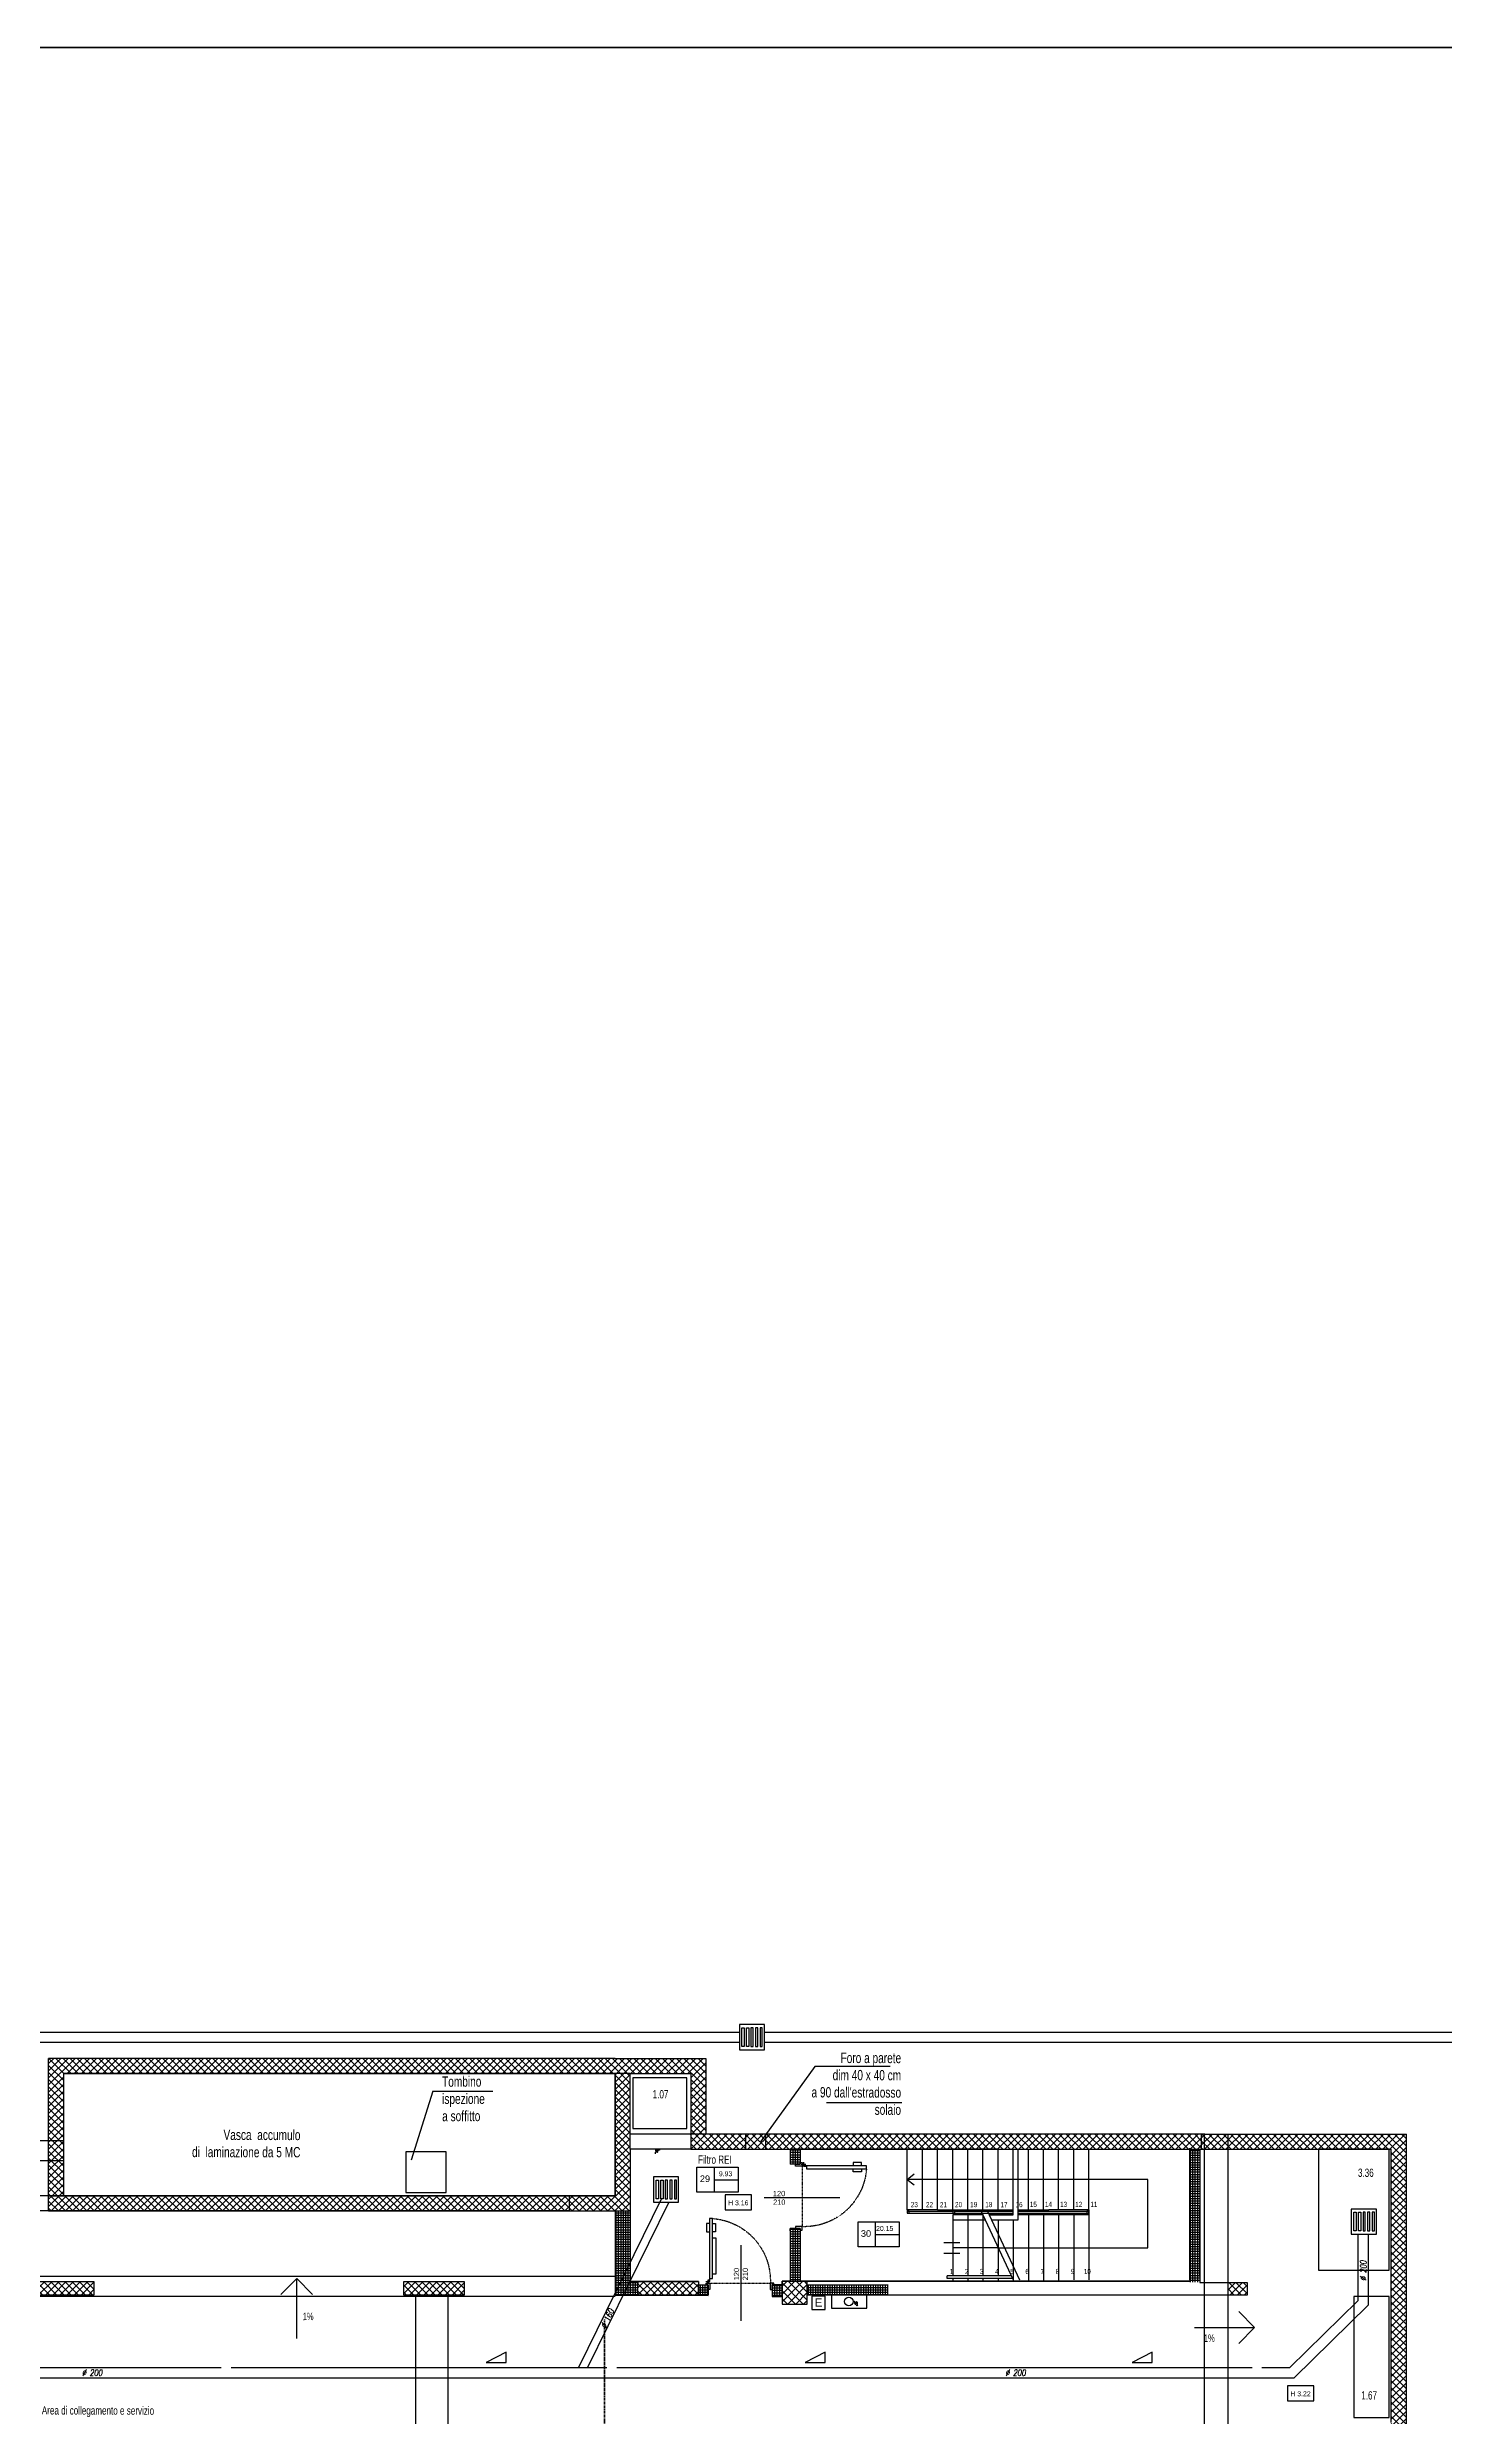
# Model space of a CAD drawing. Header units: millimetres. Extents: x -3782782348 to 131293, y -36553 to 57271.
# Drawn here: x 96774 to 99543, y 39699 to 44392 of the extents above; entities that cross this region are included whole.
import ezdxf
from ezdxf.enums import TextEntityAlignment as Align

# ---------------------------------------------------------------- set-up
doc = ezdxf.new("R2010")
doc.units = ezdxf.units.MM
doc.header["$LTSCALE"] = 0.01
for name, pattern in [('CONTINOUS', [0]), ('HIDDEN2', [4.7625, 3.175, -1.5875]), ('TRATTEGGIATA', [19.05, 12.7, -6.35])]:
    doc.linetypes.add(name, pattern=pattern)
doc.layers.add('tubi_uta', color=253, linetype='Continuous', lineweight=50)
doc.layers.add('VVF-SIMBOLI', color=7, linetype='Continuous', true_color=0xe60000)
doc.layers.add('X_MURI', color=8, linetype='Continuous')
doc.layers.add('X_quote serramenti interni', color=251, linetype='CONTINOUS')
doc.styles.add('ARIAL', font='arial.ttf')
doc.styles.add('nomi', font='arial.ttf')
doc.styles.add('QUOTE', font='simplex.shx', dxfattribs={"width": 0.7})
doc.styles.add('testo indicazioni', font='romans.shx', dxfattribs={"width": 0.8, "oblique": 10, "height": 17.5})
pattern_1 = [(269.999941, (96724.8174, -16956.5025), (4.7625, -4.9e-06), []), (359.999941, (96724.8174, -16956.5025), (4.9e-06, 4.7625), [])]
pattern_2 = [(45, (96724.817, -16956.502), (-7.0710678, 7.0710678), []), (135, (96724.817, -16956.502), (-7.0710678, -7.0710678), [])]
pattern_3 = [(45, (96724.817, -16956.502), (-7.0710678, 7.0710678), []), (135, (96724.817, -16956.502), (-7.0710678, -7.0710678), [])]
pattern_4 = [(269.999941, (96724.8174, -16956.5025), (4.7625, -4.9e-06), []), (359.999941, (96724.8174, -16956.5025), (4.9e-06, 4.7625), [])]

# ---------------------------------------------------------------- blocks, each defined once
blk = doc.blocks.new('porta 120 metallica')
blk.add_line((66, 71.6), (66, -78.7))
at = {"linetype": 'ByBlock'}
for p, q in [((-4.4, -6.2), (3.4, -6.2)), ((0.1, -10.8), (0.1, -1.7))]:
    blk.add_line(p, q, dxfattribs=at)
at = {"color": 5, "linetype": 'HIDDEN2'}
blk.add_line((3.5, -3.5), (123.5, -3.5), dxfattribs=at)
at = {"linetype": 'ByBlock'}
for points in [[(-3.5, 0), (-3.5, -3.5), (3.5, -3.5), (3.5, 9.5), (0, 9.5), (0, 0)], [(123.5, -3.5), (123.5, 9.5), (127, 9.5), (127, 0), (130.5, 0), (130.5, -3.5)], [(8.8, -12.3), (8.8, -131.2), (3.5, -131.2), (3.5, -131.2), (2.8, -131.2), (2.8, -6.2), (3.5, -6.2), (3.5, -12.3)]]:
    blk.add_lwpolyline(points, close=True, dxfattribs=at)
for points in [[(2.8, -121.4), (-3.3, -121.4), (-3.3, -105.1), (2.8, -105.1)], [(8.8, -121.4), (14.9, -121.4), (14.9, -105.1), (8.8, -105.1)]]:
    blk.add_lwpolyline(points, dxfattribs=at)
blk.add_circle((0.1, -6.2), 1.51, dxfattribs=at)
at = {"color": 5, "linetype": 'HIDDEN2'}
blk.add_arc((0, -8), 123.6, 274.0732, 2.0664, dxfattribs=at)
blk = doc.blocks.new('Estintore')
at = {"layer": 'VVF-SIMBOLI', "color": 1}
blk.add_lwpolyline([(-0.531, -0.531), (0, -0.531), (0, 0), (-0.531, 0)], close=True, dxfattribs=at)
at = {"layer": 'VVF-SIMBOLI', "color": 1, "style": 'ARIAL'}
blk.add_text('E', height=0.332, dxfattribs=at).set_placement((-0.266, -0.421), align=Align.CENTER)

msp = doc.modelspace()

# ---------------------------------------------------------------- hatches: boundary and pattern name
at = {"layer": 'X_MURI', "ltscale": 4}
h = msp.add_hatch(dxfattribs=at)
h.set_pattern_fill('_USER', color=256, scale=10, angle=45, style=0, double=1, pattern_type=0)
h.set_pattern_definition(pattern_2)
h.paths.add_polyline_path([(96776.1, 40409), (96776.1, 40137), (96806.1, 40137), (96806.1, 40379), (97928.5, 40379), (98048.8, 40379), (98048.8, 40259), (98078.8, 40259), (98078.8, 40409), (97898.8, 40409)])
h = msp.add_hatch(dxfattribs=at)
h.set_pattern_fill('_USER', color=256, scale=10, angle=45, style=0, double=1, pattern_type=0)
h.set_pattern_definition(pattern_2)
h.paths.add_polyline_path([(97898.8, 40137), (97808.8, 40137), (97808.8, 40107), (97928.5, 40107), (97928.5, 40229), (97928.5, 40379), (97898.8, 40379)])
h = msp.add_hatch(dxfattribs=at)
h.set_pattern_fill('_USER', color=256, scale=10, angle=45, style=0, double=1, pattern_type=0)
h.set_pattern_definition(pattern_2)
h.paths.add_polyline_path([(97778.8, 40137), (97808.8, 40137), (97808.8, 40107), (97274.5, 40107), (97274.5, 40137)])
h.paths.add_polyline_path([(98048.8, 40229), (98048.8, 40259), (99061.4, 40259), (99061.4, 40229)])
h = msp.add_hatch(dxfattribs=at)
h.set_pattern_fill('NET', color=256, scale=1.5, angle=269.9999, style=0)
h.set_pattern_definition([(89.999941, (153310.924, 37660.6685), (4.7625, -4.9e-06), []), (359.999941, (153310.924, 37660.6685), (-4.9e-06, -4.7625), [])])
h.paths.add_polyline_path([(98265.9, 40229), (98245.9, 40229), (98245.9, 40199.2), (98265.9, 40199.2)])
h = msp.add_hatch(dxfattribs=at)
h.set_pattern_fill('NET', color=256, scale=1.5, angle=269.9999, style=0)
h.set_pattern_definition(pattern_4)
h.paths.add_polyline_path([(99058.1, 40229), (99038.1, 40229), (99038.1, 39966), (99058.1, 39966)])
h = msp.add_hatch(dxfattribs=at)
h.set_pattern_fill('_USER', color=256, scale=10, angle=45, style=0, double=1, pattern_type=0)
h.set_pattern_definition(pattern_2)
h.paths.add_polyline_path([(99061.4, 40229), (99066.8, 40229), (99066.8, 40259), (99061.4, 40259)])
h.paths.add_polyline_path([(99113.4, 40229), (99113.4, 40259), (99068.1, 40259), (99066.8, 40259), (99066.8, 40229)])
h = msp.add_hatch(dxfattribs=at)
h.set_pattern_fill('_USER', color=256, scale=10, angle=45, style=0, double=1, pattern_type=0)
h.set_pattern_definition(pattern_2)
h.paths.add_polyline_path([(99467.4, 38706.1), (99467.4, 39657.5), (99467.4, 39687.5), (99437.4, 39687.5), (99437.4, 37501), (99313.5, 37501), (99283.5, 37501), (99283.5, 37471), (99313.5, 37471), (99467.4, 37471)])
h.paths.add_polyline_path([(99467.4, 40259), (99113.4, 40259), (99113.4, 40229), (99437.4, 40229), (99437.4, 39687.5), (99467.4, 39687.5)])
h.paths.add_polyline_path([(99441.1, 39187.1), (99463.6, 39187.1), (99463.6, 39208.9), (99441.1, 39208.9)], flags=24)
h.paths.add_polyline_path([(99393.8, 37474.7), (99393.8, 37497.2), (99372.1, 37497.2), (99372.1, 37474.7)], flags=24)
h.paths.add_polyline_path([(99441.1, 38653.5), (99463.6, 38653.5), (99463.6, 38675.2), (99441.1, 38675.2)], flags=24)
h.paths.add_polyline_path([(99441.1, 39638), (99463.6, 39638), (99463.6, 39659.7), (99441.1, 39659.7)], flags=24)
h.paths.add_polyline_path([(99205.3, 40232.6), (99205.3, 40255.1), (99183.6, 40255.1), (99183.6, 40232.6)], flags=24)
h = msp.add_hatch(dxfattribs=at)
h.set_pattern_fill('_USER', color=256, scale=10, angle=45, style=0, double=1, pattern_type=0)
h.set_pattern_definition(pattern_3)
h.paths.add_polyline_path([(97254.5, 40137), (96776.1, 40137), (96776.1, 40107), (97254.5, 40107)])
h = msp.add_hatch(dxfattribs=at)
h.set_pattern_fill('_USER', color=256, scale=10, angle=45, style=0, double=1, pattern_type=0)
h.set_pattern_definition(pattern_3)
h.paths.add_polyline_path([(97274.5, 40137), (97254.5, 40137), (97254.5, 40107), (97274.5, 40107)])
h = msp.add_hatch(dxfattribs=at)
h.set_pattern_fill('NET', color=256, scale=1.5, angle=269.9999, style=0)
h.set_pattern_definition(pattern_1)
h.paths.add_polyline_path([(97898.8, 39943.9), (97928.5, 40004.2), (97928.5, 40107), (97898.8, 40107)])
h = msp.add_hatch(dxfattribs=at)
h.set_pattern_fill('_USER', color=256, scale=10, angle=45, style=0, double=1, pattern_type=0)
h.set_pattern_definition(pattern_2)
h.paths.add_polyline_path([(96385.2, 40055.9), (96358.2, 40055.9), (96358.2, 39977), (96385.2, 39977)])
h.paths.add_polyline_path([(96385.2, 39977), (96358.2, 39977), (96358.2, 39945.9), (96385.2, 39945.9)])
h.paths.add_polyline_path([(96706.1, 40030.9), (96679.1, 40030.9), (96679.1, 39977), (96706.1, 39977)])
h.paths.add_polyline_path([(96751.1, 39940.1), (96751.1, 39967.1), (96706.1, 39967.1), (96706.1, 39977), (96679.1, 39977), (96679.1, 39940.1)])
h.paths.add_polyline_path([(96866.1, 39940.1), (96866.1, 39967.1), (96756.1, 39967.1), (96756.1, 39940.1)])
h.paths.add_polyline_path([(97480.1, 39967.1), (97480.1, 39940.1), (97600.1, 39940.1), (97600.1, 39967.1)])
h.paths.add_polyline_path([(97477.8, 39942.2), (97477.8, 39964.7), (97456.1, 39964.7), (97456.1, 39942.2)], flags=9)
h = msp.add_hatch(dxfattribs=at)
h.set_pattern_fill('NET', color=256, scale=1.5, angle=269.9999, style=0)
h.set_pattern_definition([(89.999941, (153310.924, 37503.906), (4.7625, -4.9e-06), []), (359.999941, (153310.924, 37503.906), (-4.9e-06, -4.7625), [])])
h.paths.add_polyline_path([(98265.9, 40072.2), (98245.9, 40072.2), (98245.9, 39968), (98265.9, 39968)])
h = msp.add_hatch(dxfattribs=at)
h.set_pattern_fill('NET', color=256, scale=1.5, angle=269.9999, style=0)
h.set_pattern_definition(pattern_1)
h.paths.add_polyline_path([(97914.8, 39940.1), (97898.8, 39940.1), (97898.8, 39943.9), (97928.5, 40004.2), (97928.5, 39967.9)])
h = msp.add_hatch(dxfattribs=at)
h.set_pattern_fill('NET', color=256, scale=1.5, angle=269.9999, style=0)
h.set_pattern_definition(pattern_1)
h.paths.add_polyline_path([(97944.3, 39940.1), (97944.3, 39940.1), (97944.3, 39967.1), (97928.5, 39967.1), (97928.5, 39967.9), (97914.8, 39940.1)])
h = msp.add_hatch(dxfattribs=at)
h.set_pattern_fill('_USER', color=256, scale=10, angle=45, style=0, double=1, pattern_type=0)
h.set_pattern_definition(pattern_2)
h.paths.add_polyline_path([(97944.3, 39967.1), (98064.3, 39967.1), (98064.3, 39940.1), (97944.3, 39940.1)])
h = msp.add_hatch(dxfattribs=at)
h.set_pattern_fill('NET', color=256, scale=1.5, angle=269.9999, style=0)
h.set_pattern_definition(pattern_4)
h.paths.add_polyline_path([(98064.3, 39940.1), (98064.3, 39960.5), (98083.1, 39960.5), (98083.1, 39940.1)])
h = msp.add_hatch(dxfattribs=at)
h.set_pattern_fill('NET', color=256, scale=1.5, angle=180, style=0)
h.set_pattern_definition([(7e-15, (95539.101, -15104.961), (6e-16, -4.7625), []), (270, (95539.101, -15104.961), (-4.7625, -9e-16), [])])
h.paths.add_polyline_path([(98229.9, 39940.1), (98229.9, 39960.5), (98210.1, 39960.5), (98210.1, 39940.1)])
h = msp.add_hatch(dxfattribs=at)
h.set_pattern_fill('ANSI37', color=256, scale=3.5, angle=180, style=0)
h.set_pattern_definition([(225, (139069.621, 4436.309), (7.857724, -7.857724), []), (315, (139069.621, 4436.309), (7.857724, 7.857724), [])])
h.paths.add_polyline_path([(98279.9, 39967.1), (98229.9, 39967.1), (98229.9, 39922.1), (98279.9, 39922.1)])
h = msp.add_hatch(dxfattribs=at)
h.set_pattern_fill('NET', color=256, scale=1.5, angle=269.9999, style=0)
h.set_pattern_definition([(269.999941, (96724.8174, -16956.5025), (4.7625, -4.9e-06), []), (359.999941, (96724.8174, -16956.5025), (4.9e-06, 4.7625), [])])
h.paths.add_polyline_path([(98440.1, 39960), (98279.9, 39960), (98279.9, 39940), (98440.1, 39940)])
h = msp.add_hatch(dxfattribs=at)
h.set_pattern_fill('_USER', color=256, scale=10, angle=45, style=0, double=1, pattern_type=0)
h.set_pattern_definition(pattern_2)
h.paths.add_polyline_path([(99113.4, 39940.1), (99151.6, 39940.1), (99151.6, 39965.1), (99113.4, 39965.1)])
h = msp.add_hatch(dxfattribs=at)
h.set_pattern_fill('_USER', color=256, scale=10, angle=45, style=0, double=1, pattern_type=0)
h.set_pattern_definition(pattern_2)
h.paths.add_polyline_path([(99113.4, 39965.1), (99113.4, 39940.1), (99151.6, 39940.1), (99151.6, 39965.1)])

# ---------------------------------------------------------------- linework, layer by layer
at = {"layer": 'tubi_uta', "color": 6, "linetype": 'TRATTEGGIATA', "ltscale": 15}
msp.add_line((97877.7, 39891.6, 0), (97877.7, 38860.6, 0), dxfattribs=at)
at = {"layer": 'tubi_uta', "color": 7}
msp.add_lwpolyline([(81403.4, 44392.5), (108621.8, 44392.5), (108621.8, 31794.9), (81403.4, 31794.9)], close=True, dxfattribs=at)
at = {"layer": 'X_MURI', "ltscale": 4}
for p, q in [((96359.8, 40461.1), (97828.3, 40461.1)), ((97828.3, 40461.1), (98145.4, 40461.1)), ((98195.4, 40461.1), (99063.5, 40461.1)), ((99063.5, 40461.1), (99621.5, 40461.1)), ((96359.8, 40441.1), (97828.3, 40441.1)), ((97898.8, 40409, 0), (96776.1, 40409, 0)), ((96776.1, 40137, 0), (96776.1, 40409, 0)), ((97828.3, 40441.1), (98145.4, 40441.1)), ((97898.8, 40409, 0), (98078.8, 40409, 0)), ((98078.8, 40409, 0), (98078.8, 40259, 0)), ((98195.4, 40441.1), (99063.5, 40441.1)), ((99063.5, 40441.1), (99621.5, 40441.1)), ((97928.5, 40379), (96806.1, 40379)), ((96806.1, 40137, 0), (96806.1, 40379)), ((97928.5, 40379, 0), (97913.5, 40379, 0)), ((97928.5, 40229, 0), (97928.5, 40379, 0)), ((97928.5, 40379), (98048.8, 40379, 0)), ((98048.8, 40379, 0), (98048.8, 40259, 0)), ((98294.7, 40392.7), (98187.3, 40243.9)), ((98444.1, 40392.7), (98294.7, 40392.7)), ((97537.6, 40343.9, 0), (97494.7, 40207.6, 0)), ((97537.6, 40343.9, 0), (97656.5, 40343.9, 0)), ((98318.2, 40321.8), (98467.5, 40321.8)), ((91067, 40246.6), (96806.1, 40246.6)), ((98048.8, 40259, 0), (97928.5, 40259, 0)), ((97928.5, 40229, 0), (97928.5, 40107, 0)), ((98048.8, 40229, 0), (97928.5, 40229, 0)), ((97978.5, 40222), (97978.5, 40220.1)), ((97979.9, 40227.9), (97985.2, 40227.9)), ((97982.5, 40225.8), (97979.9, 40225.8)), ((97982.5, 40223.3), (97979.9, 40223.3)), ((97987.3, 40227.9), (97985.2, 40229.2)), ((97985.2, 40229.2), (97985.2, 40226.7)), ((97987.3, 40227.9), (97985.2, 40226.7)), ((99068.1, 40259, 0), (98048.8, 40259, 0)), ((98048.8, 40259, 0), (98048.8, 40229, 0)), ((98048.8, 40229, 0), (99038.1, 40229, 0)), ((98157.3, 40259.1, 0), (98157.3, 40229.1, 0)), ((98197.3, 40259.1, 0), (98197.3, 40229.1, 0)), ((98245.9, 40229, 0), (98245.9, 40199.2, 0)), ((98265.9, 40229, 0), (98245.9, 40229, 0)), ((98658.3, 40229, 0), (98265.9, 40229, 0)), ((98265.9, 40229, 0), (98265.9, 40199.2, 0)), ((98478.1, 40109.1, 0), (98478.1, 40229.1, 0)), ((98508.1, 40109.1, 0), (98508.1, 40229, 0)), ((98538.1, 40109.1, 0), (98538.1, 40229, 0)), ((98568.1, 40109.1, 0), (98568.1, 40229, 0)), ((98598.1, 40109.1, 0), (98598.1, 40229, 0)), ((98628.1, 40109.1, 0), (98628.1, 40229, 0)), ((98658.1, 40109.1, 0), (98658.1, 40229, 0)), ((98688.1, 40099.1, 0), (98688.1, 40229, 0)), ((98698.1, 40089.1, 0), (98698.1, 40229, 0)), ((98718.1, 40109.1, 0), (98718.1, 40229, 0)), ((98748.1, 40109.1, 0), (98748.1, 40229, 0)), ((98778.1, 40109.1, 0), (98778.1, 40229, 0)), ((98808.1, 40109.1, 0), (98808.1, 40229, 0)), ((98838.1, 40109.1, 0), (98838.1, 40229, 0)), ((99031.4, 40229, 0), (99061.4, 40229, 0)), ((99038.1, 39970, 0), (99038.1, 40230.9, 0)), ((99038.1, 40229.1, 0), (99038.1, 39968, 0)), ((99038.1, 40229.1, 0), (99038.1, 39968)), ((99038.1, 40229, 0), (99038.1, 40229.1, 0)), ((99058.1, 40229, 0), (99058.1, 39965.1, 0)), ((99058.1, 40229, 0), (99437.4, 40229, 0)), ((99061.4, 40229, 0), (99061.4, 40259, 0)), ((99066.8, 40259, 0), (99066.7, 35121)), ((99068.1, 40259, 0), (99467.4, 40259)), ((99113.4, 40259, 0), (99113.5, 35121)), ((99363.4, 40229), (99437.4, 40229, 0)), ((99437.4, 39687.5, 0), (99437.4, 40229, 0)), ((99467.4, 39657.5, 0), (99467.4, 40259, 0)), ((91067, 40206.6), (96806.1, 40206.6)), ((97928.5, 40183.5, 0), (97928.5, 40113.5, 0)), ((98095.4, 40193.4), (98095.4, 40143.8)), ((98095.4, 40193.4), (98095.4, 40143.8)), ((98245.9, 40199.2, 0), (98245.9, 40199.2, 0)), ((98251.9, 40199.2, 0), (98245.9, 40199.2, 0)), ((98245.9, 40199.2, 0), (98245.9, 40199.2, 0)), ((98251.9, 40199.2, 0), (98245.9, 40199.2, 0)), ((98265.9, 40199.2, 0), (98251.9, 40199.2, 0)), ((98265.9, 40199.2, 0), (98251.9, 40199.2, 0)), ((97778.8, 40137, 0), (94835.4, 40137, 0)), ((96776.1, 40137, 0), (97778.8, 40137, 0)), ((96776.1, 40107, 0), (96776.1, 40137, 0)), ((97808.8, 40107, 0), (97808.8, 40137, 0)), ((97991, 40131.4), (97826.4, 39796.5, 0)), ((98095.4, 40168.6), (98142.6, 40168.6)), ((98095.4, 40168.6), (98142.6, 40168.6)), ((97788.8, 40107), (94865.4, 40107, 0)), ((96776.1, 40107, 0), (97788.8, 40107)), ((97778.8, 40107, 0), (97808.8, 40107, 0)), ((97808.8, 40107, 0), (97788.8, 40107)), ((97794.8, 40107, 0), (97788.8, 40107, 0)), ((97794.8, 40107, 0), (97788.8, 40107, 0)), ((97808.8, 40107, 0), (97928.5, 40107, 0)), ((98005.4, 40124.4), (97844.3, 39796.5, 0)), ((97898.8, 40107), (97898.8, 39940.1, 0)), ((97928.5, 40107, 0), (97928.5, 39967.1)), ((98414.6, 40084.9), (98414.6, 40035.4)), ((98414.6, 40084.9), (98414.6, 40035.4)), ((98478.1, 40109.1, 0), (98478.1, 40102.1, 0)), ((98538.1, 40109.1, 0), (98478.1, 40109.1, 0)), ((98478.1, 40106.1, 0), (98568.1, 40106.1, 0)), ((98478.1, 40102.1, 0), (98568.1, 40102.1, 0)), ((98538.1, 40109.1, 0), (98623.2, 40109.1, 0)), ((98628.1, 40099.1, 0), (98568.1, 40099.1, 0)), ((98568.1, 40099.1, 0), (98568.1, 39978)), ((98568.1, 40089.1, 0), (98632.5, 40089.1, 0)), ((98572.1, 40106.1, 0), (98688.1, 40106.1, 0)), ((98572.1, 40102.1, 0), (98688.1, 40102.1, 0)), ((98598.1, 40099.1, 0), (98598.1, 39978)), ((98623.2, 40109.1, 0), (98688.1, 39970.1)), ((98623.2, 40109.1, 0), (98688.1, 40109.1, 0)), ((98628.1, 40099.1, 0), (98628.1, 39978, 0)), ((98635.5, 40109.1, 0), (98700.4, 39970.1)), ((98688.1, 40099.1, 0), (98640.2, 40099.1, 0)), ((98640.2, 40099.1, 0), (98688.1, 40099.1, 0)), ((98644.9, 40089.1, 0), (98698.1, 40089.1, 0)), ((98658.1, 40099.1, 0), (98658.1, 40099, 0)), ((98658.1, 40089.1, 0), (98658.1, 40034.3, 0)), ((98688.1, 40089.1, 0), (98688.1, 39968.1)), ((98698.1, 40109.1, 0), (98758.4, 40109.1, 0)), ((98698.1, 40106.1, 0), (98838.1, 40106.1, 0)), ((98698.1, 40102.1, 0), (98838.1, 40102.1, 0)), ((98748.1, 40099.1, 0), (98698.1, 40099.1, 0)), ((98718.1, 40099.1, 0), (98718.1, 39968.1)), ((98718.1, 40099.1, 0), (98718.1, 39968.1)), ((98748.1, 40099.1, 0), (98748.1, 40099.1, 0)), ((98838.1, 40099.1, 0), (98748.1, 40099.1, 0)), ((98748.1, 40099.1, 0), (98748.1, 39968.1)), ((98838.1, 40109.1, 0), (98758.4, 40109.1, 0)), ((98778.1, 40099.1, 0), (98778.1, 39968.1)), ((98808.1, 40099.1, 0), (98808.1, 39970.1)), ((98838.1, 40109.1, 0), (98838.1, 40099.1, 0)), ((98838.1, 40099.1, 0), (98838.1, 39970.1)), ((99058.1, 40117), (99058.1, 40117)), ((99058.1, 39977), (99058.1, 40117)), ((98245.9, 40072.2, 0), (98245.9, 39968)), ((98245.9, 40067.7, 0), (98245.9, 40072.2, 0)), ((98251.9, 40072.2, 0), (98245.9, 40072.2, 0)), ((98245.9, 40067.7, 0), (98245.9, 40072.2, 0)), ((98251.9, 40072.2, 0), (98245.9, 40072.2, 0)), ((98265.9, 40072.2, 0), (98251.9, 40072.2, 0)), ((98265.9, 40072.2, 0), (98265.9, 39968)), ((98414.6, 40060.2), (98461.8, 40060.2)), ((98414.6, 40060.2), (98461.8, 40060.2)), ((98550.4, 40044, 0), (98582.2, 40044, 0)), ((98657.2, 40033.6, 0), (98568.1, 40033.6, 0)), ((98658.1, 40034.3, 0), (98658.1, 39978)), ((99371.4, 40061), (99371.4, 39928.8)), ((99391.4, 40061), (99391.4, 39920.4)), ((98550.4, 40023.2, 0), (98582.2, 40023.2, 0)), ((97267.8, 39973.1), (97236.3, 39941.6)), ((97267.8, 39854.1), (97267.8, 39973.1)), ((97267.8, 39973.1), (97299.3, 39941.6)), ((97898.8, 39940.1, 0), (98083.1, 39940.1)), ((97944.3, 39967.1), (97928.5, 39967.1)), ((98064.3, 39967.1), (97944.3, 39967.1)), ((97944.3, 39967.1), (97944.3, 39960.5)), ((98064.3, 39940.1), (97944.3, 39940.1)), ((98083.1, 39960.5), (98083.1, 39940.1, 0)), ((98210.1, 39963, 0), (98210.1, 39937, 0)), ((98210.1, 39960.5), (98210.1, 39955.4, 0)), ((98210.1, 39960.5), (98210.1, 39937, 0)), ((98245.9, 39968), (98229.9, 39968)), ((99038.1, 39968, 0), (98265.9, 39968)), ((98440.1, 39959.9, 0), (98279.9, 39959.9)), ((99151.6, 39940.1, 0), (98279.9, 39940, 0)), ((98328.2, 39940, 0), (98328.2, 39930.4, 0)), ((98328.2, 39940, 0), (98328.2, 39914, 0)), ((98398.2, 39914, 0), (98398.2, 39940, 0)), ((98684.2, 39978), (98557.2, 39978)), ((98557.2, 39973), (98557.2, 39978)), ((98557.2, 39973), (98557.2, 39978)), ((98686.7, 39973), (98557.2, 39973)), ((98568.1, 39973), (98568.1, 39968.1)), ((98598.1, 39973), (98598.1, 39968.1)), ((98598.1, 39973), (98598.1, 39972)), ((98598.1, 39973), (98598.1, 39972)), ((98628.1, 39973), (98628.1, 39968.1)), ((98628.1, 39973), (98628.1, 39972)), ((98628.1, 39973), (98628.1, 39972)), ((98658.1, 39973), (98658.1, 39968.1)), ((98658.1, 39973), (98658.1, 39972)), ((98658.1, 39973), (98658.1, 39972)), ((98688.1, 39973), (98688.1, 39969.9)), ((98688.1, 39973), (98688.1, 39972)), ((98688.1, 39973), (98688.1, 39972)), ((98688.1, 39973), (98688.1, 39969.9)), ((97503.8, 38931, 0), (97503.8, 39937, 0)), ((97567.8, 38931, 0), (97567.8, 39937, 0)), ((98083.1, 39937, 0), (98083.1, 39937, 0)), ((98083.1, 39937, 0), (98083.1, 39937, 0)), ((98210.1, 39937, 0), (98229.9, 39937, 0)), ((98328.2, 39914, 0), (98398.2, 39914, 0)), ((98372.8, 39927.6, 0), (98370.8, 39927.6, 0)), ((98374, 39923.6, 0), (98374, 39926.2, 0)), ((98376.5, 39923.6, 0), (98376.5, 39926.2, 0)), ((98378.7, 39918.8, 0), (98377.4, 39920.9, 0)), ((98379.9, 39920.9, 0), (98377.4, 39920.9, 0)), ((98378.7, 39926.2, 0), (98378.7, 39920.9, 0)), ((98378.7, 39918.8, 0), (98379.9, 39920.9, 0)), ((99166.6, 39876), (99135.1, 39907.5)), ((99371.4, 39928.8), (99236.6, 39796.5)), ((99391.4, 39920.4), (99244.8, 39776.5)), ((99047.6, 39876), (99166.6, 39876)), ((99166.6, 39876), (99135.1, 39844.5)), ((97683.3, 39827.1, 0), (97643.6, 39806.8, 0)), ((97643.6, 39806.8, 0), (97683.3, 39806.8, 0)), ((97683.3, 39806.8, 0), (97683.3, 39827.1, 0)), ((98315.4, 39827.1, 0), (98275.8, 39806.8, 0)), ((98275.8, 39806.8, 0), (98315.4, 39806.8, 0)), ((98315.4, 39806.8, 0), (98315.4, 39827.1, 0)), ((98963.3, 39827.1, 0), (98923.7, 39806.8, 0)), ((98923.7, 39806.8, 0), (98963.3, 39806.8, 0)), ((98963.3, 39806.8, 0), (98963.3, 39827.1, 0)), ((95397.2, 39776.5, 0), (97151.8, 39776.5, 0)), ((95965.2, 39796.5, 0), (97118.3, 39796.5, 0)), ((97138.3, 39796.5, 0), (97882.6, 39796.5, 0)), ((97151.8, 39776.5, 0), (99244.8, 39776.5, 0)), ((97902.6, 39796.5, 0), (99161.6, 39796.5, 0)), ((99180.5, 39796.5, 0), (99236.6, 39796.5, 0))]:
    msp.add_line(p, q, dxfattribs=at)
at = {"layer": 'X_MURI', "ltscale": 4, "elevation": 0}
for points in [[(98145.4, 40426.1), (98195.4, 40426.1), (98195.4, 40476.1), (98145.4, 40476.1)], [(98154.7, 40432.6), (98150.2, 40432.6), (98150.2, 40469.6), (98154.7, 40469.6)], [(98163.7, 40432.6), (98159.2, 40432.6), (98159.2, 40469.6), (98163.7, 40469.6)], [(98168.2, 40432.6), (98172.7, 40432.6), (98172.7, 40469.6), (98168.2, 40469.6)], [(98177.2, 40432.6), (98181.7, 40432.6), (98181.7, 40469.6), (98177.2, 40469.6)], [(98186.2, 40432.6), (98190.7, 40432.6), (98190.7, 40469.6), (98186.2, 40469.6)], [(98041.4, 40370.2), (97934, 40370.2), (97934, 40270.2), (98041.4, 40270.2)], [(99433.5, 40229), (99293, 40229), (99293, 39989.2), (99433.5, 39989.2)], [(98478.1, 40102.1), (98482.1, 40102.1), (98482.1, 40106.1), (98478.1, 40106.1)], [(98568.1, 40102.1), (98572.1, 40102.1), (98572.1, 40106.1), (98568.1, 40106.1)], [(98834.1, 40102.1), (98838.1, 40102.1), (98838.1, 40106.1), (98834.1, 40106.1)], [(98091.9, 40053.5), (98098.6, 40053.5), (98098.6, 39981.4), (98091.9, 39981.4)], [(97480.1, 39967.1), (97600.1, 39967.1), (97600.1, 39940.1), (97480.1, 39940.1)], [(97944.3, 39967.1), (98064.3, 39967.1), (98064.3, 39940.1), (97944.3, 39940.1)], [(99433.3, 39937.3), (99363.4, 39937.3), (99363.4, 39697.5), (99433.3, 39697.5)]]:
    msp.add_lwpolyline(points, close=True, dxfattribs=at)
for points in [[(96806.1, 40379), (97898.8, 40379), (97898.8, 40137), (96806.1, 40137), (96806.1, 40379)], [(97778.8, 40137), (97898.8, 40137), (97898.8, 40379)], [(98478.1, 40169.1), (98491.7, 40180)], [(98657.2, 40033.6), (98955.1, 40033.6), (98955.1, 40169.1), (98478.1, 40169.1)], [(98478.1, 40169.1), (98491.7, 40158.3)], [(97898.8, 39977), (96349.2, 39977), (96349.2, 39699.1), (94441.8, 39699)], [(96756.1, 39967.1), (96866.1, 39967.1), (96866.1, 39940.1), (96756.1, 39940.1), (96756.1, 39967.1)], [(98064.3, 39940.1), (98064.3, 39940.1), (98064.3, 39960.5), (98083.1, 39960.5), (98083.1, 39940.1), (98064.3, 39940.1)], [(98064.5, 39967.1), (98064.5, 39960.5), (98083.1, 39960.5)], [(98265.9, 39968), (99038.1, 39968)], [(98398.2, 39929.6), (98398.2, 39940), (98328.2, 39940)], [(99058.1, 39965.1), (99151.6, 39965.1), (99151.6, 39940.1)], [(97898.8, 39937), (96389.2, 39937), (96389.2, 39659.2), (94441.8, 39659)]]:
    msp.add_lwpolyline(points, dxfattribs=at)
at = {"layer": 'X_MURI', "ltscale": 4}
for points in [[(97484, 40143.6), (97564, 40143.6), (97564, 40223.6), (97484, 40223.6)], [(97974.9, 40124.4), (98024.9, 40124.4), (98024.9, 40174.4), (97974.9, 40174.4)], [(98061.2, 40193.4), (98142.6, 40193.4), (98142.6, 40143.8), (98061.2, 40143.8)], [(98061.2, 40193.4), (98142.6, 40193.4), (98142.6, 40143.8), (98061.2, 40143.8)], [(97984.9, 40130.9), (97980.4, 40130.9), (97980.4, 40167.9), (97984.9, 40167.9)], [(97993.9, 40130.9), (97989.4, 40130.9), (97989.4, 40167.9), (97993.9, 40167.9)], [(97998.4, 40130.9), (98002.9, 40130.9), (98002.9, 40167.9), (97998.4, 40167.9)], [(98007.4, 40130.9), (98011.9, 40130.9), (98011.9, 40167.9), (98007.4, 40167.9)], [(98016.4, 40130.9), (98020.9, 40130.9), (98020.9, 40167.9), (98016.4, 40167.9)], [(98117.3, 40108.7), (98169.2, 40108.7), (98169.2, 40138.7), (98117.3, 40138.7)], [(98380.4, 40084.9), (98461.8, 40084.9), (98461.8, 40035.4), (98380.4, 40035.4)], [(98380.4, 40084.9), (98461.8, 40084.9), (98461.8, 40035.4), (98380.4, 40035.4)], [(99357.9, 40060.6), (99407.9, 40060.6), (99407.9, 40110.6), (99357.9, 40110.6)], [(99367.9, 40067.1), (99363.4, 40067.1), (99363.4, 40104.1), (99367.9, 40104.1)], [(99376.9, 40067.1), (99372.4, 40067.1), (99372.4, 40104.1), (99376.9, 40104.1)], [(99381.4, 40067.1), (99385.9, 40067.1), (99385.9, 40104.1), (99381.4, 40104.1)], [(99390.4, 40067.1), (99394.9, 40067.1), (99394.9, 40104.1), (99390.4, 40104.1)], [(99399.4, 40067.1), (99403.9, 40067.1), (99403.9, 40104.1), (99399.4, 40104.1)], [(98279.9, 39967.1), (98229.9, 39967.1), (98229.9, 39922.1), (98279.9, 39922.1)], [(99231.7, 39730.5), (99283.6, 39730.5), (99283.6, 39760.5), (99231.7, 39760.5)]]:
    msp.add_lwpolyline(points, close=True, dxfattribs=at)
for points in [[(98229.9, 39968), (98229.9, 39960.5), (98210.1, 39960.5)], [(98229.9, 39940.1), (98229.9, 39940.1), (98229.9, 39960.5), (98210.1, 39960.5), (98210.1, 39940.1), (98229.9, 39940.1)], [(98229.9, 39960.5), (98229.9, 39968)], [(98229.9, 39937), (98229.9, 39922.1), (98279.9, 39922.1), (98279.9, 39940)]]:
    msp.add_lwpolyline(points, dxfattribs=at)
msp.add_circle((98362.2, 39927.6, 0), 8.59, dxfattribs=at)
for centre, radius, start, end in [((97979.8, 40222), 1.25, 85.7004, 180), ((97979.9, 40226.9), 1.09, 90, 270), ((97982.6, 40224.5), 1.25, 265.7004, 91.6541), ((98372.8, 39926.3, 0), 1.25, 355.7004, 90), ((98375.3, 39923.5, 0), 1.25, 175.7004, 1.6541), ((98377.6, 39926.2, 0), 1.09, 0, 180)]:
    msp.add_arc(centre, radius, start, end, dxfattribs=at)

# ---------------------------------------------------------------- block references
at = {"layer": 'X_MURI', "ltscale": 4, "xscale": -1}
for p, rotation in [((98265.9, 40199.2), 90), ((98083.1, 39960.5), 180)]:
    msp.add_blockref('porta 120 metallica', p, dxfattribs=dict(at, rotation=rotation))
at = {"layer": 'X_MURI', "ltscale": 4, "xscale": 50, "yscale": 50, "zscale": 50}
msp.add_blockref('Estintore', (98315.3, 39938.2), dxfattribs=at)

# ---------------------------------------------------------------- texts
at = {"layer": 'X_MURI', "ltscale": 4}
for s, insert, char_height, width, attachment_point, rotation, style in [("{\\fArial|b0|i0|c0|p34;Foro a parete \\Pdim 40 x 40 cm\\Pa 90 dall'estradosso\\Psolaio}", (98465.7, 40296.8, 0), 20.48, 332.978, 9, 359.8509, 'QUOTE'), ('{\\fArial|b0|i0|c0|p34;Tombino\\Pispezione\\Pa soffitto}', (97556.2, 40284.2, 0), 20.48, 332.978, 7, 0.1491, 'QUOTE'), ('{\\fArial|b0|i0|c0|p34;\\H0.8x;1.07}', (98004.6, 40329.5), 20.48, 332.978, 9, 359.8509, 'QUOTE'), ('{\\fArial|b0|i0|c0|p34;Vasca  accumulo\\Pdi  laminazione da 5 MC }', (97275.2, 40212.6, 0), 20.48, 332.978, 9, 359.8509, 'QUOTE'), ('{\\fArial|b0|i0|c0|p34;\\H0.8x;Filtro REI}', (98130.1, 40199.9, 0), 20.48, 332.978, 9, 359.8509, 'QUOTE'), ('{\\H1.6x;29}', (98087.2, 40170.4), 8.165, 81.649, 6, 359.9558, 'nomi'), ('{\\H1.2x;9.93}', (98131.3, 40180.4, 0), 8.165, 81.649, 6, 359.9558, 'nomi'), ('{\\fArial|b0|i0|c0|p34;\\H0.8x;3.36}', (99402.5, 40174, 0), 20.48, 332.978, 9, 359.8509, 'QUOTE'), ('{\\fArial|b0|i0|c204|p34;\\H1.2x;H \\fArial|b0|i0|c0|p34;3.16}', (98163.3, 40122.8, 0), 8.165, 81.649, 6, 359.9558, 'nomi'), ('{\\fArial|b0|i0|c0|p34;\\H10.9x;23}', (98485.2, 40114.1, 0), 0.941, 112.266, 7, 0.2802, 'QUOTE'), ('{\\fArial|b0|i0|c0|p34;\\H10.9x;22}', (98515.2, 40114.1, 0), 0.941, 112.266, 7, 0.2802, 'QUOTE'), ('{\\fArial|b0|i0|c0|p34;\\H10.9x;21}', (98542.8, 40114.1, 0), 0.941, 112.266, 7, 0.2802, 'QUOTE'), ('{\\fArial|b0|i0|c0|p34;\\H10.9x;20}', (98572.8, 40114.1, 0), 0.941, 112.266, 7, 0.2802, 'QUOTE'), ('{\\fArial|b0|i0|c0|p34;\\H10.9x;19}', (98602.8, 40114.1, 0), 0.941, 112.266, 7, 0.2802, 'QUOTE'), ('{\\fArial|b0|i0|c0|p34;\\H10.9x;18}', (98632.8, 40114.1, 0), 0.941, 112.266, 7, 0.2802, 'QUOTE'), ('{\\fArial|b0|i0|c0|p34;\\H10.9x;17}', (98662.8, 40114.1, 0), 0.941, 112.266, 7, 0.2802, 'QUOTE'), ('{\\fArial|b0|i0|c0|p34;\\H10.9x;16}', (98692.8, 40114.1, 0), 0.941, 112.266, 7, 0.2802, 'QUOTE'), ('{\\fArial|b0|i0|c0|p34;\\H10.9x;15}', (98721, 40114.6, 0), 0.941, 112.266, 7, 0.2802, 'QUOTE'), ('{\\fArial|b0|i0|c0|p34;\\H10.9x;14}', (98751, 40114.6, 0), 0.941, 112.266, 7, 0.2802, 'QUOTE'), ('{\\fArial|b0|i0|c0|p34;\\H10.9x;13}', (98781, 40114.6, 0), 0.941, 112.266, 7, 0.2802, 'QUOTE'), ('{\\fArial|b0|i0|c0|p34;\\H10.9x;12}', (98811, 40114.6, 0), 0.941, 112.266, 7, 0.2802, 'QUOTE'), ('{\\fArial|b0|i0|c0|p34;\\H10.9x;11}', (98841, 40114.6, 0), 0.941, 112.266, 7, 0.2802, 'QUOTE'), ('{\\H1.6x;30}', (98406.4, 40062), 8.165, 81.649, 6, 359.9558, 'nomi'), ('{\\H1.2x;20.15}', (98450.5, 40072, 0), 8.165, 81.649, 6, 359.9558, 'nomi'), ('{\\fArial|b0|i0|c0|p34;\\H10.9x;1}', (98562.2, 39981.6, 0), 0.941, 112.266, 7, 0.2802, 'QUOTE'), ('{\\fArial|b0|i0|c0|p34;\\H10.9x;2}', (98592.2, 39981.6, 0), 0.941, 112.266, 7, 0.2802, 'QUOTE'), ('{\\fArial|b0|i0|c0|p34;\\H10.9x;3}', (98622.2, 39981.6, 0), 0.941, 112.266, 7, 0.2802, 'QUOTE'), ('{\\fArial|b0|i0|c0|p34;\\H10.9x;4}', (98652.2, 39981.6, 0), 0.941, 112.266, 7, 0.2802, 'QUOTE'), ('{\\fArial|b0|i0|c0|p34;\\H10.9x;5}', (98682.2, 39981.6, 0), 0.941, 112.266, 7, 0.2802, 'QUOTE'), ('{\\fArial|b0|i0|c0|p34;\\H10.9x;6}', (98712.2, 39981.6, 0), 0.941, 112.266, 7, 0.2802, 'QUOTE'), ('{\\fArial|b0|i0|c0|p34;\\H10.9x;7}', (98742.2, 39981.6, 0), 0.941, 112.266, 7, 0.2802, 'QUOTE'), ('{\\fArial|b0|i0|c0|p34;\\H10.9x;8}', (98772.2, 39981.6, 0), 0.941, 112.266, 7, 0.2802, 'QUOTE'), ('{\\fArial|b0|i0|c0|p34;\\H10.9x;9}', (98802.2, 39981.6, 0), 0.941, 112.266, 7, 0.2802, 'QUOTE'), ('{\\fArial|b0|i0|c0|p34;\\H10.9x;10}', (98827.9, 39981.6, 0), 0.941, 112.266, 7, 0.2802, 'QUOTE'), ('{\\Fromans|c238;%%C }200', (99388, 40008.6, 0), 12.25, 163.159, 9, 89.8509, 'testo indicazioni'), ('{\\fArial|b0|i0|c0|p34;\\H10.9x;1%}', (97279.8, 39890.3), 1.345, 160.38, 7, 0.1491, 'QUOTE'), ('{\\Fromans|c238;%%C }160', (97897.6, 39909.1, 0), 12.25, 163.159, 9, 65.7147, 'testo indicazioni'), ('{\\fArial|b0|i0|c0|p34;\\H10.9x;1%}', (99065.9, 39847.3), 1.345, 160.38, 7, 0.1491, 'QUOTE'), ('{\\Fromans|c238;%%C }200', (96882.5, 39780.1, 0), 12.25, 163.159, 9, 359.8509, 'testo indicazioni'), ('{\\Fromans|c238;%%C }200', (98712.7, 39780.1, 0), 12.25, 163.159, 9, 359.8509, 'testo indicazioni'), ('{\\fArial|b0|i0|c0|p34;\\H0.8x;Area di collegamento e servizio}', (96985.3, 39698.1, 0), 20.48, 332.978, 9, 359.8509, 'QUOTE'), ('{\\H1.2x;H 3.22 }', (99277.7, 39744.6, 0), 8.165, 81.649, 6, 359.9558, 'nomi'), ('{\\fArial|b0|i0|c0|p34;\\H0.8x;1.67}', (99409.1, 39733, 0), 20.48, 332.978, 9, 359.8509, 'QUOTE')]:
    msp.add_mtext(s, dxfattribs=dict(at, insert=insert, char_height=char_height, width=width, attachment_point=attachment_point, rotation=rotation, style=style))
at = {"layer": 'X_quote serramenti interni', "char_height": 10.5, "width": 105, "attachment_point": 6, "style": 'nomi'}
for s, insert, rotation in [('120', (98236.2, 40141.2, 0), 0.0479), ('210', (98236.6, 40124.2, 0), 0.0479), ('\\pxql;120\\P210', (98148.3, 40074.5, 0), 90.0479)]:
    msp.add_mtext(s, dxfattribs=dict(at, insert=insert, rotation=rotation))

doc.saveas('drawing.dxf')
